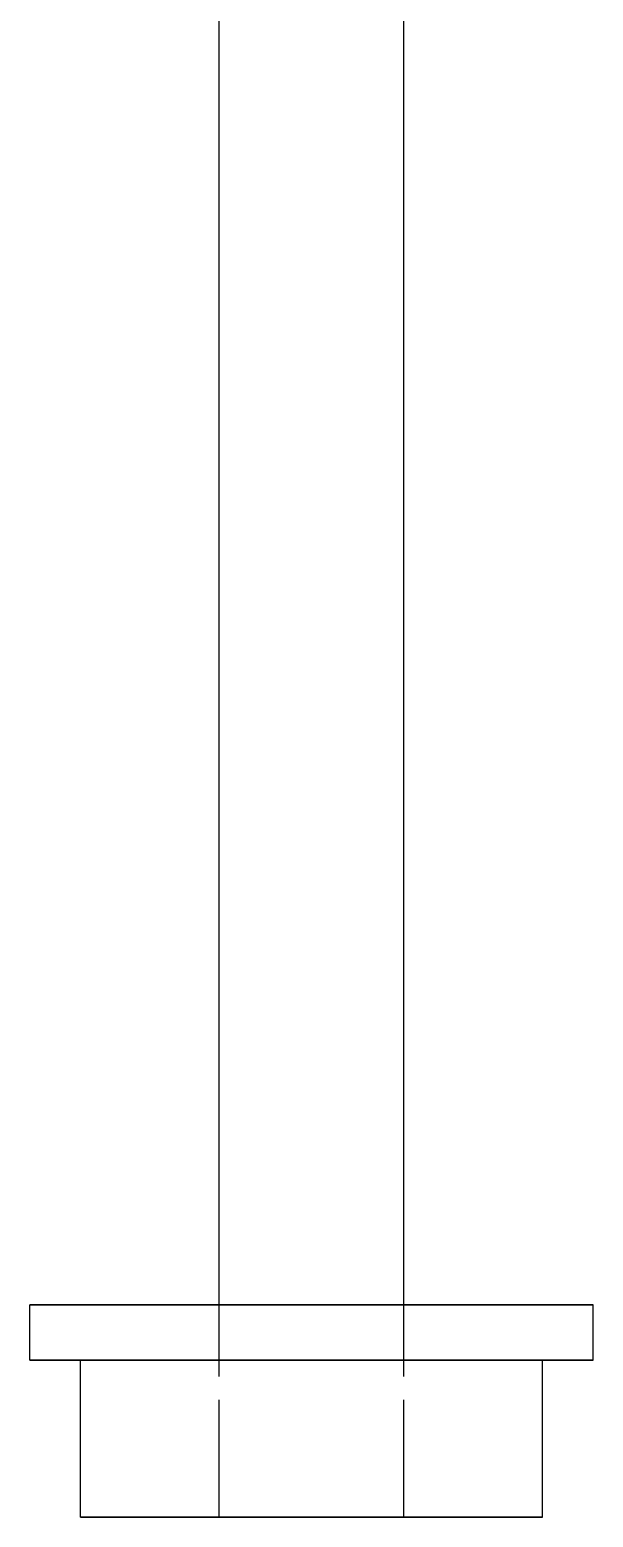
# Model space of a CAD drawing. Header units: millimetres. Extents: x -29 to 134, y -50 to 53.
# Drawn here: x 54.95 to 61.05, y -28.21 to -12.11 of the extents above; entities that cross this region are included whole.
import ezdxf

# ---------------------------------------------------------------- set-up
doc = ezdxf.new("R2010")
doc.units = ezdxf.units.MM
doc.linetypes.add('DASHED', pattern=[1.524, 1.27, -0.254])
doc.layers.add('HIDDEN', color=8, linetype='DASHED')
doc.layers.add('VISIBLE', color=7, linetype='CONTINUOUS')

msp = doc.modelspace()

# ---------------------------------------------------------------- linework, layer by layer
at = {"layer": 'HIDDEN'}
for points in [[(61.05, -25.91), (60.95317, -25.91), (60.85635, -25.91), (60.75952, -25.91), (60.6627, -25.91), (60.56587, -25.91), (60.46905, -25.91), (60.37222, -25.91), (60.2754, -25.91), (60.17857, -25.91), (60.08175, -25.91), (59.98492, -25.91), (59.8881, -25.91), (59.79127, -25.91), (59.69444, -25.91), (59.59762, -25.91), (59.50079, -25.91), (59.40397, -25.91), (59.30714, -25.91), (59.21032, -25.91), (59.11349, -25.91), (59.01667, -25.91), (58.91984, -25.91), (58.82302, -25.91), (58.72619, -25.91), (58.62937, -25.91), (58.53254, -25.91), (58.43571, -25.91), (58.33889, -25.91), (58.24206, -25.91), (58.14524, -25.91), (58.04841, -25.91), (57.95159, -25.91), (57.85476, -25.91), (57.75794, -25.91), (57.66111, -25.91), (57.56429, -25.91), (57.46746, -25.91), (57.37063, -25.91), (57.27381, -25.91), (57.17698, -25.91), (57.08016, -25.91), (56.98333, -25.91), (56.88651, -25.91), (56.78968, -25.91), (56.69286, -25.91), (56.59603, -25.91), (56.49921, -25.91), (56.40238, -25.91), (56.30556, -25.91), (56.20873, -25.91), (56.1119, -25.91), (56.01508, -25.91), (55.91825, -25.91), (55.82143, -25.91), (55.7246, -25.91), (55.62778, -25.91), (55.53095, -25.91), (55.43413, -25.91), (55.3373, -25.91), (55.24048, -25.91), (55.14365, -25.91), (55.04683, -25.91), (54.95, -25.91)], [(57, -28.21), (57, -25.91)], [(57, -25.91), (57.03175, -25.91), (57.06349, -25.91), (57.09524, -25.91), (57.12698, -25.91), (57.15873, -25.91), (57.19048, -25.91), (57.22222, -25.91), (57.25397, -25.91), (57.28571, -25.91), (57.31746, -25.91), (57.34921, -25.91), (57.38095, -25.91), (57.4127, -25.91), (57.44444, -25.91), (57.47619, -25.91), (57.50794, -25.91), (57.53968, -25.91), (57.57143, -25.91), (57.60317, -25.91), (57.63492, -25.91), (57.66667, -25.91), (57.69841, -25.91), (57.73016, -25.91), (57.7619, -25.91), (57.79365, -25.91), (57.8254, -25.91), (57.85714, -25.91), (57.88889, -25.91), (57.92063, -25.91), (57.95238, -25.91), (57.98413, -25.91), (58.01587, -25.91), (58.04762, -25.91), (58.07937, -25.91), (58.11111, -25.91), (58.14286, -25.91), (58.1746, -25.91), (58.20635, -25.91), (58.2381, -25.91), (58.26984, -25.91), (58.30159, -25.91), (58.33333, -25.91), (58.36508, -25.91), (58.39683, -25.91), (58.42857, -25.91), (58.46032, -25.91), (58.49206, -25.91), (58.52381, -25.91), (58.55556, -25.91), (58.5873, -25.91), (58.61905, -25.91), (58.65079, -25.91), (58.68254, -25.91), (58.71429, -25.91), (58.74603, -25.91), (58.77778, -25.91), (58.80952, -25.91), (58.84127, -25.91), (58.87302, -25.91), (58.90476, -25.91), (58.93651, -25.91), (58.96825, -25.91), (59, -25.91)], [(59, -25.91), (58.96825, -25.91), (58.93651, -25.91), (58.90476, -25.91), (58.87302, -25.91), (58.84127, -25.91), (58.80952, -25.91), (58.77778, -25.91), (58.74603, -25.91), (58.71429, -25.91), (58.68254, -25.91), (58.65079, -25.91), (58.61905, -25.91), (58.5873, -25.91), (58.55556, -25.91), (58.52381, -25.91), (58.49206, -25.91), (58.46032, -25.91), (58.42857, -25.91), (58.39683, -25.91), (58.36508, -25.91), (58.33333, -25.91), (58.30159, -25.91), (58.26984, -25.91), (58.2381, -25.91), (58.20635, -25.91), (58.1746, -25.91), (58.14286, -25.91), (58.11111, -25.91), (58.07937, -25.91), (58.04762, -25.91), (58.01587, -25.91), (57.98413, -25.91), (57.95238, -25.91), (57.92063, -25.91), (57.88889, -25.91), (57.85714, -25.91), (57.8254, -25.91), (57.79365, -25.91), (57.7619, -25.91), (57.73016, -25.91), (57.69841, -25.91), (57.66667, -25.91), (57.63492, -25.91), (57.60317, -25.91), (57.57143, -25.91), (57.53968, -25.91), (57.50794, -25.91), (57.47619, -25.91), (57.44444, -25.91), (57.4127, -25.91), (57.38095, -25.91), (57.34921, -25.91), (57.31746, -25.91), (57.28571, -25.91), (57.25397, -25.91), (57.22222, -25.91), (57.19048, -25.91), (57.15873, -25.91), (57.12698, -25.91), (57.09524, -25.91), (57.06349, -25.91), (57.03175, -25.91), (57, -25.91)], [(57, -28.21), (57, -25.91)], [(59, -28.21), (59, -25.91)], [(59, -28.21), (59, -25.91)], [(61.05, -26.51), (60.95317, -26.51), (60.85635, -26.51), (60.75952, -26.51), (60.6627, -26.51), (60.56587, -26.51), (60.46905, -26.51), (60.37222, -26.51), (60.2754, -26.51), (60.17857, -26.51), (60.08175, -26.51), (59.98492, -26.51), (59.8881, -26.51), (59.79127, -26.51), (59.69444, -26.51), (59.59762, -26.51), (59.50079, -26.51), (59.40397, -26.51), (59.30714, -26.51), (59.21032, -26.51), (59.11349, -26.51), (59.01667, -26.51), (58.91984, -26.51), (58.82302, -26.51), (58.72619, -26.51), (58.62937, -26.51), (58.53254, -26.51), (58.43571, -26.51), (58.33889, -26.51), (58.24206, -26.51), (58.14524, -26.51), (58.04841, -26.51), (57.95159, -26.51), (57.85476, -26.51), (57.75794, -26.51), (57.66111, -26.51), (57.56429, -26.51), (57.46746, -26.51), (57.37063, -26.51), (57.27381, -26.51), (57.17698, -26.51), (57.08016, -26.51), (56.98333, -26.51), (56.88651, -26.51), (56.78968, -26.51), (56.69286, -26.51), (56.59603, -26.51), (56.49921, -26.51), (56.40238, -26.51), (56.30556, -26.51), (56.20873, -26.51), (56.1119, -26.51), (56.01508, -26.51), (55.91825, -26.51), (55.82143, -26.51), (55.7246, -26.51), (55.62778, -26.51), (55.53095, -26.51), (55.43413, -26.51), (55.3373, -26.51), (55.24048, -26.51), (55.14365, -26.51), (55.04683, -26.51), (54.95, -26.51)], [(55.5, -26.51), (55.57937, -26.51), (55.65873, -26.51), (55.7381, -26.51), (55.81746, -26.51), (55.89683, -26.51), (55.97619, -26.51), (56.05556, -26.51), (56.13492, -26.51), (56.21429, -26.51), (56.29365, -26.51), (56.37302, -26.51), (56.45238, -26.51), (56.53175, -26.51), (56.61111, -26.51), (56.69048, -26.51), (56.76984, -26.51), (56.84921, -26.51), (56.92857, -26.51), (57.00794, -26.51), (57.0873, -26.51), (57.16667, -26.51), (57.24603, -26.51), (57.3254, -26.51), (57.40476, -26.51), (57.48413, -26.51), (57.56349, -26.51), (57.64286, -26.51), (57.72222, -26.51), (57.80159, -26.51), (57.88095, -26.51), (57.96032, -26.51), (58.03968, -26.51), (58.11905, -26.51), (58.19841, -26.51), (58.27778, -26.51), (58.35714, -26.51), (58.43651, -26.51), (58.51587, -26.51), (58.59524, -26.51), (58.6746, -26.51), (58.75397, -26.51), (58.83333, -26.51), (58.9127, -26.51), (58.99206, -26.51), (59.07143, -26.51), (59.15079, -26.51), (59.23016, -26.51), (59.30952, -26.51), (59.38889, -26.51), (59.46825, -26.51), (59.54762, -26.51), (59.62698, -26.51), (59.70635, -26.51), (59.78571, -26.51), (59.86508, -26.51), (59.94444, -26.51), (60.02381, -26.51), (60.10317, -26.51), (60.18254, -26.51), (60.2619, -26.51), (60.34127, -26.51), (60.42063, -26.51), (60.5, -26.51)], [(60.5, -26.51), (60.42063, -26.51), (60.34127, -26.51), (60.2619, -26.51), (60.18254, -26.51), (60.10317, -26.51), (60.02381, -26.51), (59.94444, -26.51), (59.86508, -26.51), (59.78571, -26.51), (59.70635, -26.51), (59.62698, -26.51), (59.54762, -26.51), (59.46825, -26.51), (59.38889, -26.51), (59.30952, -26.51), (59.23016, -26.51), (59.15079, -26.51), (59.07143, -26.51), (58.99206, -26.51), (58.9127, -26.51), (58.83333, -26.51), (58.75397, -26.51), (58.6746, -26.51), (58.59524, -26.51), (58.51587, -26.51), (58.43651, -26.51), (58.35714, -26.51), (58.27778, -26.51), (58.19841, -26.51), (58.11905, -26.51), (58.03968, -26.51), (57.96032, -26.51), (57.88095, -26.51), (57.80159, -26.51), (57.72222, -26.51), (57.64286, -26.51), (57.56349, -26.51), (57.48413, -26.51), (57.40476, -26.51), (57.3254, -26.51), (57.24603, -26.51), (57.16667, -26.51), (57.0873, -26.51), (57.00794, -26.51), (56.92857, -26.51), (56.84921, -26.51), (56.76984, -26.51), (56.69048, -26.51), (56.61111, -26.51), (56.53175, -26.51), (56.45238, -26.51), (56.37302, -26.51), (56.29365, -26.51), (56.21429, -26.51), (56.13492, -26.51), (56.05556, -26.51), (55.97619, -26.51), (55.89683, -26.51), (55.81746, -26.51), (55.7381, -26.51), (55.65873, -26.51), (55.57937, -26.51), (55.5, -26.51)], [(60.5, -28.21), (60.42063, -28.21), (60.34127, -28.21), (60.2619, -28.21), (60.18254, -28.21), (60.10317, -28.21), (60.02381, -28.21), (59.94444, -28.21), (59.86508, -28.21), (59.78571, -28.21), (59.70635, -28.21), (59.62698, -28.21), (59.54762, -28.21), (59.46825, -28.21), (59.38889, -28.21), (59.30952, -28.21), (59.23016, -28.21), (59.15079, -28.21), (59.07143, -28.21), (58.99206, -28.21), (58.9127, -28.21), (58.83333, -28.21), (58.75397, -28.21), (58.6746, -28.21), (58.59524, -28.21), (58.51587, -28.21), (58.43651, -28.21), (58.35714, -28.21), (58.27778, -28.21), (58.19841, -28.21), (58.11905, -28.21), (58.03968, -28.21), (57.96032, -28.21), (57.88095, -28.21), (57.80159, -28.21), (57.72222, -28.21), (57.64286, -28.21), (57.56349, -28.21), (57.48413, -28.21), (57.40476, -28.21), (57.3254, -28.21), (57.24603, -28.21), (57.16667, -28.21), (57.0873, -28.21), (57.00794, -28.21), (56.92857, -28.21), (56.84921, -28.21), (56.76984, -28.21), (56.69048, -28.21), (56.61111, -28.21), (56.53175, -28.21), (56.45238, -28.21), (56.37302, -28.21), (56.29365, -28.21), (56.21429, -28.21), (56.13492, -28.21), (56.05556, -28.21), (55.97619, -28.21), (55.89683, -28.21), (55.81746, -28.21), (55.7381, -28.21), (55.65873, -28.21), (55.57937, -28.21), (55.5, -28.21)], [(57, -28.21), (57.03175, -28.21), (57.06349, -28.21), (57.09524, -28.21), (57.12698, -28.21), (57.15873, -28.21), (57.19048, -28.21), (57.22222, -28.21), (57.25397, -28.21), (57.28571, -28.21), (57.31746, -28.21), (57.34921, -28.21), (57.38095, -28.21), (57.4127, -28.21), (57.44444, -28.21), (57.47619, -28.21), (57.50794, -28.21), (57.53968, -28.21), (57.57143, -28.21), (57.60317, -28.21), (57.63492, -28.21), (57.66667, -28.21), (57.69841, -28.21), (57.73016, -28.21), (57.7619, -28.21), (57.79365, -28.21), (57.8254, -28.21), (57.85714, -28.21), (57.88889, -28.21), (57.92063, -28.21), (57.95238, -28.21), (57.98413, -28.21), (58.01587, -28.21), (58.04762, -28.21), (58.07937, -28.21), (58.11111, -28.21), (58.14286, -28.21), (58.1746, -28.21), (58.20635, -28.21), (58.2381, -28.21), (58.26984, -28.21), (58.30159, -28.21), (58.33333, -28.21), (58.36508, -28.21), (58.39683, -28.21), (58.42857, -28.21), (58.46032, -28.21), (58.49206, -28.21), (58.52381, -28.21), (58.55556, -28.21), (58.5873, -28.21), (58.61905, -28.21), (58.65079, -28.21), (58.68254, -28.21), (58.71429, -28.21), (58.74603, -28.21), (58.77778, -28.21), (58.80952, -28.21), (58.84127, -28.21), (58.87302, -28.21), (58.90476, -28.21), (58.93651, -28.21), (58.96825, -28.21), (59, -28.21)], [(59, -28.21), (58.96825, -28.21), (58.93651, -28.21), (58.90476, -28.21), (58.87302, -28.21), (58.84127, -28.21), (58.80952, -28.21), (58.77778, -28.21), (58.74603, -28.21), (58.71429, -28.21), (58.68254, -28.21), (58.65079, -28.21), (58.61905, -28.21), (58.5873, -28.21), (58.55556, -28.21), (58.52381, -28.21), (58.49206, -28.21), (58.46032, -28.21), (58.42857, -28.21), (58.39683, -28.21), (58.36508, -28.21), (58.33333, -28.21), (58.30159, -28.21), (58.26984, -28.21), (58.2381, -28.21), (58.20635, -28.21), (58.1746, -28.21), (58.14286, -28.21), (58.11111, -28.21), (58.07937, -28.21), (58.04762, -28.21), (58.01587, -28.21), (57.98413, -28.21), (57.95238, -28.21), (57.92063, -28.21), (57.88889, -28.21), (57.85714, -28.21), (57.8254, -28.21), (57.79365, -28.21), (57.7619, -28.21), (57.73016, -28.21), (57.69841, -28.21), (57.66667, -28.21), (57.63492, -28.21), (57.60317, -28.21), (57.57143, -28.21), (57.53968, -28.21), (57.50794, -28.21), (57.47619, -28.21), (57.44444, -28.21), (57.4127, -28.21), (57.38095, -28.21), (57.34921, -28.21), (57.31746, -28.21), (57.28571, -28.21), (57.25397, -28.21), (57.22222, -28.21), (57.19048, -28.21), (57.15873, -28.21), (57.12698, -28.21), (57.09524, -28.21), (57.06349, -28.21), (57.03175, -28.21), (57, -28.21)], [(57, -28.21), (57.03175, -28.21), (57.06349, -28.21), (57.09524, -28.21), (57.12698, -28.21), (57.15873, -28.21), (57.19048, -28.21), (57.22222, -28.21), (57.25397, -28.21), (57.28571, -28.21), (57.31746, -28.21), (57.34921, -28.21), (57.38095, -28.21), (57.4127, -28.21), (57.44444, -28.21), (57.47619, -28.21), (57.50794, -28.21), (57.53968, -28.21), (57.57143, -28.21), (57.60317, -28.21), (57.63492, -28.21), (57.66667, -28.21), (57.69841, -28.21), (57.73016, -28.21), (57.7619, -28.21), (57.79365, -28.21), (57.8254, -28.21), (57.85714, -28.21), (57.88889, -28.21), (57.92063, -28.21), (57.95238, -28.21), (57.98413, -28.21), (58.01587, -28.21), (58.04762, -28.21), (58.07937, -28.21), (58.11111, -28.21), (58.14286, -28.21), (58.1746, -28.21), (58.20635, -28.21), (58.2381, -28.21), (58.26984, -28.21), (58.30159, -28.21), (58.33333, -28.21), (58.36508, -28.21), (58.39683, -28.21), (58.42857, -28.21), (58.46032, -28.21), (58.49206, -28.21), (58.52381, -28.21), (58.55556, -28.21), (58.5873, -28.21), (58.61905, -28.21), (58.65079, -28.21), (58.68254, -28.21), (58.71429, -28.21), (58.74603, -28.21), (58.77778, -28.21), (58.80952, -28.21), (58.84127, -28.21), (58.87302, -28.21), (58.90476, -28.21), (58.93651, -28.21), (58.96825, -28.21), (59, -28.21)], [(59, -28.21), (58.96825, -28.21), (58.93651, -28.21), (58.90476, -28.21), (58.87302, -28.21), (58.84127, -28.21), (58.80952, -28.21), (58.77778, -28.21), (58.74603, -28.21), (58.71429, -28.21), (58.68254, -28.21), (58.65079, -28.21), (58.61905, -28.21), (58.5873, -28.21), (58.55556, -28.21), (58.52381, -28.21), (58.49206, -28.21), (58.46032, -28.21), (58.42857, -28.21), (58.39683, -28.21), (58.36508, -28.21), (58.33333, -28.21), (58.30159, -28.21), (58.26984, -28.21), (58.2381, -28.21), (58.20635, -28.21), (58.1746, -28.21), (58.14286, -28.21), (58.11111, -28.21), (58.07937, -28.21), (58.04762, -28.21), (58.01587, -28.21), (57.98413, -28.21), (57.95238, -28.21), (57.92063, -28.21), (57.88889, -28.21), (57.85714, -28.21), (57.8254, -28.21), (57.79365, -28.21), (57.7619, -28.21), (57.73016, -28.21), (57.69841, -28.21), (57.66667, -28.21), (57.63492, -28.21), (57.60317, -28.21), (57.57143, -28.21), (57.53968, -28.21), (57.50794, -28.21), (57.47619, -28.21), (57.44444, -28.21), (57.4127, -28.21), (57.38095, -28.21), (57.34921, -28.21), (57.31746, -28.21), (57.28571, -28.21), (57.25397, -28.21), (57.22222, -28.21), (57.19048, -28.21), (57.15873, -28.21), (57.12698, -28.21), (57.09524, -28.21), (57.06349, -28.21), (57.03175, -28.21), (57, -28.21)]]:
    msp.add_lwpolyline(points, dxfattribs=at)
at = {"layer": 'VISIBLE'}
for points in [[(57, -25.91), (57, -10.01)], [(59, -25.91), (59, -10.01)], [(54.95, -25.91), (55.04683, -25.91), (55.14365, -25.91), (55.24048, -25.91), (55.3373, -25.91), (55.43413, -25.91), (55.53095, -25.91), (55.62778, -25.91), (55.7246, -25.91), (55.82143, -25.91), (55.91825, -25.91), (56.01508, -25.91), (56.1119, -25.91), (56.20873, -25.91), (56.30556, -25.91), (56.40238, -25.91), (56.49921, -25.91), (56.59603, -25.91), (56.69286, -25.91), (56.78968, -25.91), (56.88651, -25.91), (56.98333, -25.91), (57.08016, -25.91), (57.17698, -25.91), (57.27381, -25.91), (57.37063, -25.91), (57.46746, -25.91), (57.56429, -25.91), (57.66111, -25.91), (57.75794, -25.91), (57.85476, -25.91), (57.95159, -25.91), (58.04841, -25.91), (58.14524, -25.91), (58.24206, -25.91), (58.33889, -25.91), (58.43571, -25.91), (58.53254, -25.91), (58.62937, -25.91), (58.72619, -25.91), (58.82302, -25.91), (58.91984, -25.91), (59.01667, -25.91), (59.11349, -25.91), (59.21032, -25.91), (59.30714, -25.91), (59.40397, -25.91), (59.50079, -25.91), (59.59762, -25.91), (59.69444, -25.91), (59.79127, -25.91), (59.8881, -25.91), (59.98492, -25.91), (60.08175, -25.91), (60.17857, -25.91), (60.2754, -25.91), (60.37222, -25.91), (60.46905, -25.91), (60.56587, -25.91), (60.6627, -25.91), (60.75952, -25.91), (60.85635, -25.91), (60.95317, -25.91), (61.05, -25.91)], [(54.95, -26.51), (54.95, -25.91)], [(61.05, -26.51), (61.05, -25.91)], [(54.95, -26.51), (55.04683, -26.51), (55.14365, -26.51), (55.24048, -26.51), (55.3373, -26.51), (55.43413, -26.51), (55.53095, -26.51), (55.62778, -26.51), (55.7246, -26.51), (55.82143, -26.51), (55.91825, -26.51), (56.01508, -26.51), (56.1119, -26.51), (56.20873, -26.51), (56.30556, -26.51), (56.40238, -26.51), (56.49921, -26.51), (56.59603, -26.51), (56.69286, -26.51), (56.78968, -26.51), (56.88651, -26.51), (56.98333, -26.51), (57.08016, -26.51), (57.17698, -26.51), (57.27381, -26.51), (57.37063, -26.51), (57.46746, -26.51), (57.56429, -26.51), (57.66111, -26.51), (57.75794, -26.51), (57.85476, -26.51), (57.95159, -26.51), (58.04841, -26.51), (58.14524, -26.51), (58.24206, -26.51), (58.33889, -26.51), (58.43571, -26.51), (58.53254, -26.51), (58.62937, -26.51), (58.72619, -26.51), (58.82302, -26.51), (58.91984, -26.51), (59.01667, -26.51), (59.11349, -26.51), (59.21032, -26.51), (59.30714, -26.51), (59.40397, -26.51), (59.50079, -26.51), (59.59762, -26.51), (59.69444, -26.51), (59.79127, -26.51), (59.8881, -26.51), (59.98492, -26.51), (60.08175, -26.51), (60.17857, -26.51), (60.2754, -26.51), (60.37222, -26.51), (60.46905, -26.51), (60.56587, -26.51), (60.6627, -26.51), (60.75952, -26.51), (60.85635, -26.51), (60.95317, -26.51), (61.05, -26.51)], [(55.5, -28.21), (55.5, -26.51)], [(60.5, -28.21), (60.5, -26.51)], [(55.5, -28.21), (55.57937, -28.21), (55.65873, -28.21), (55.7381, -28.21), (55.81746, -28.21), (55.89683, -28.21), (55.97619, -28.21), (56.05556, -28.21), (56.13492, -28.21), (56.21429, -28.21), (56.29365, -28.21), (56.37302, -28.21), (56.45238, -28.21), (56.53175, -28.21), (56.61111, -28.21), (56.69048, -28.21), (56.76984, -28.21), (56.84921, -28.21), (56.92857, -28.21), (57.00794, -28.21), (57.0873, -28.21), (57.16667, -28.21), (57.24603, -28.21), (57.3254, -28.21), (57.40476, -28.21), (57.48413, -28.21), (57.56349, -28.21), (57.64286, -28.21), (57.72222, -28.21), (57.80159, -28.21), (57.88095, -28.21), (57.96032, -28.21), (58.03968, -28.21), (58.11905, -28.21), (58.19841, -28.21), (58.27778, -28.21), (58.35714, -28.21), (58.43651, -28.21), (58.51587, -28.21), (58.59524, -28.21), (58.6746, -28.21), (58.75397, -28.21), (58.83333, -28.21), (58.9127, -28.21), (58.99206, -28.21), (59.07143, -28.21), (59.15079, -28.21), (59.23016, -28.21), (59.30952, -28.21), (59.38889, -28.21), (59.46825, -28.21), (59.54762, -28.21), (59.62698, -28.21), (59.70635, -28.21), (59.78571, -28.21), (59.86508, -28.21), (59.94444, -28.21), (60.02381, -28.21), (60.10317, -28.21), (60.18254, -28.21), (60.2619, -28.21), (60.34127, -28.21), (60.42063, -28.21), (60.5, -28.21)]]:
    msp.add_lwpolyline(points, dxfattribs=at)

doc.saveas('drawing.dxf')
